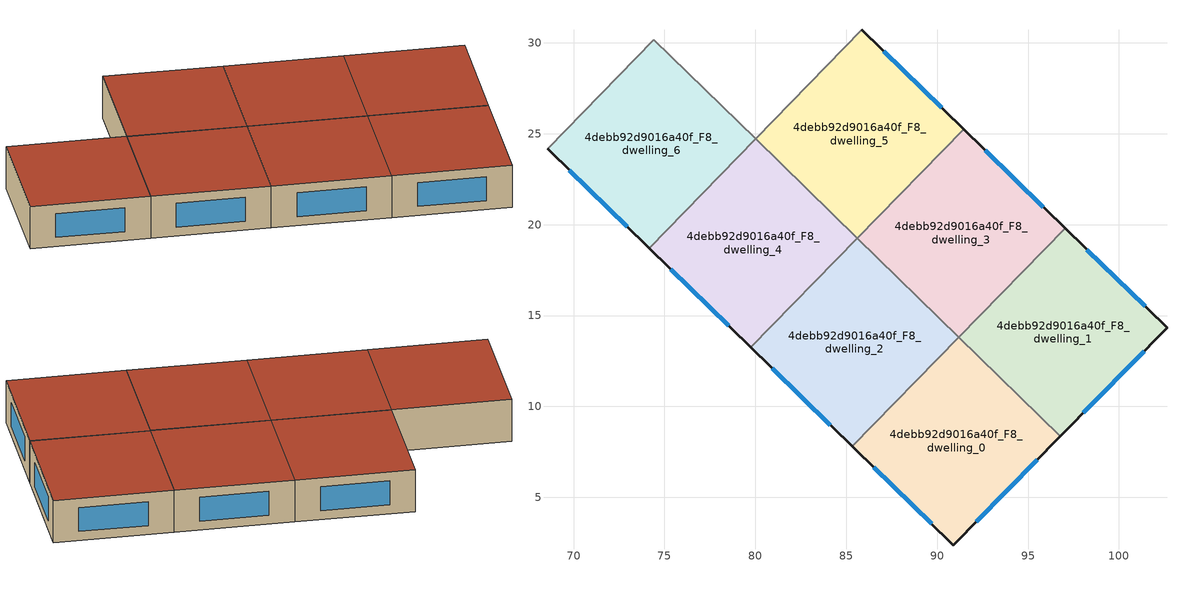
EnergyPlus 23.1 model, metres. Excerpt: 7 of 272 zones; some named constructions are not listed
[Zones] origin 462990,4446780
4debb92d9016a40f_F8_dwelling_0
 floor to 4debb92d9016a40f_F7_dwelling_0 (EU_floor_Construction): 96.78,8.37 90.88,2.38 85.32,7.81 91.19,13.82 z24
 wall outside (EU_wall_Construction): 85.32,7.81 90.88,2.38 96.78,8.37 z24:27
 wall to 4debb92d9016a40f_F8_dwelling_1 (EU_wall_Construction): 96.78,8.37 91.19,13.82 z24:27
 wall to 4debb92d9016a40f_F8_dwelling_2 (EU_wall_Construction): 91.18,13.81 85.32,7.81 z24:27
 wall to 4debb92d9016a40f_F8_dwelling_3 (EU_wall_Construction): 91.19,13.82 91.18,13.81 z24:27
 window (EU_Window_Construction): 92.15,3.66 95.51,7.08 / 86.51,6.65 89.69,3.54 z24.64:26.36
 roof outside (EU_roof_Construction): 90.88,2.38 96.78,8.37 91.19,13.82 85.32,7.81 z27
4debb92d9016a40f_F8_dwelling_1
 floor to 4debb92d9016a40f_F7_dwelling_1 (EU_floor_Construction): 102.64,14.33 96.78,8.37 91.19,13.82 97.03,19.8 z24
 wall outside (EU_wall_Construction): 96.78,8.37 102.64,14.33 97.03,19.8 z24:27
 wall to 4debb92d9016a40f_F8_dwelling_3 (EU_wall_Construction): 97.03,19.8 91.19,13.82 z24:27
 window (EU_Window_Construction): 98.03,9.64 101.39,13.05 / 101.44,15.5 98.24,18.63 z24.64:26.36
 roof outside (EU_roof_Construction): 96.78,8.37 102.64,14.33 97.03,19.8 91.19,13.82 z27
4debb92d9016a40f_F8_dwelling_2
 floor to 4debb92d9016a40f_F7_dwelling_2 (EU_floor_Construction): 91.18,13.81 85.32,7.81 79.73,13.26 85.59,19.26 z24
 wall outside (EU_wall_Construction): 79.73,13.26 85.32,7.81 z24:27
 wall to 4debb92d9016a40f_F8_dwelling_4 (EU_wall_Construction): 85.59,19.26 79.73,13.26 z24:27
 wall to 4debb92d9016a40f_F8_dwelling_3 (EU_wall_Construction): 91.18,13.81 85.59,19.26 z24:27
 window (EU_Window_Construction): 80.93,12.1 84.12,8.98 z24.64:26.36
 roof outside (EU_roof_Construction): 85.32,7.81 91.18,13.81 85.59,19.26 79.73,13.26 z27
4debb92d9016a40f_F8_dwelling_3
 floor to 4debb92d9016a40f_F7_dwelling_3 (EU_floor_Construction): 97.03,19.8 91.18,13.81 85.59,19.26 91.45,25.26 z24
 wall outside (EU_wall_Construction): 97.03,19.8 91.45,25.26 z24:27
 wall to 4debb92d9016a40f_F8_dwelling_5 (EU_wall_Construction): 91.45,25.26 85.59,19.26 z24:27
 window (EU_Window_Construction): 95.84,20.97 92.64,24.09 z24.64:26.36
 roof outside (EU_roof_Construction): 91.18,13.81 97.03,19.8 91.45,25.26 85.59,19.26 z27
4debb92d9016a40f_F8_dwelling_4
 floor to 4debb92d9016a40f_F7_dwelling_4 (EU_floor_Construction): 85.59,19.26 79.73,13.26 74.15,18.72 80.01,24.72 z24
 wall outside (EU_wall_Construction): 74.15,18.72 79.73,13.26 z24:27
 wall to 4debb92d9016a40f_F8_dwelling_6 (EU_wall_Construction): 80.01,24.72 74.15,18.72 z24:27
 wall to 4debb92d9016a40f_F8_dwelling_5 (EU_wall_Construction): 85.59,19.26 80.01,24.72 z24:27
 window (EU_Window_Construction): 75.35,17.55 78.54,14.43 z24.64:26.36
 roof outside (EU_roof_Construction): 79.73,13.26 85.59,19.26 80.01,24.72 74.15,18.72 z27
4debb92d9016a40f_F8_dwelling_5
 floor to 4debb92d9016a40f_F7_dwelling_5 (EU_floor_Construction): 91.45,25.26 85.59,19.26 80.01,24.72 85.86,30.71 z24
 wall outside (EU_wall_Construction): 91.45,25.26 85.86,30.71 z24:27
 wall to 4debb92d9016a40f_F8_dwelling_7 (EU_wall_Construction): 85.86,30.71 80.01,24.72 z24:27
 window (EU_Window_Construction): 90.25,26.43 87.06,29.55 z24.64:26.36
 roof outside (EU_roof_Construction): 85.59,19.26 91.45,25.26 85.86,30.71 80.01,24.72 z27
4debb92d9016a40f_F8_dwelling_6
 floor to 4debb92d9016a40f_F7_dwelling_6 (EU_floor_Construction): 80.01,24.72 74.15,18.72 68.56,24.17 74.42,30.17 z24
 wall outside (EU_wall_Construction): 68.56,24.17 74.15,18.72 z24:27
 wall to 4debb92d9016a40f_F8_dwelling_8 (EU_wall_Construction): 74.42,30.17 68.56,24.17 z24:27
 wall to 4debb92d9016a40f_F8_dwelling_7 (EU_wall_Construction): 74.15,18.72 80.01,24.72 74.42,30.17 z24:27
 window (EU_Window_Construction): 69.76,23 72.95,19.89 z24.64:26.36
 roof outside (EU_roof_Construction): 74.15,18.72 80.01,24.72 74.42,30.17 68.56,24.17 z27
[SCHEDULE:FILE] Column Number=1; Rows to Skip at Top=0; Number of Hours of Data=8760; Column Separator=Comma; Interpolate to Timestep=No; Minutes per Item=60; Adjust Schedule for Daylight Savings=Yes
Name | File
EU_Step8_GainSchedule_4debb92d9016a40f_F2_dwelling_2_f000 | ../../schedules/4debb92d9016a40f/4debb92d9016a40f_F2_dwelling_2_f000_gain.csv
EU_Step8_GainSchedule_4debb92d9016a40f_F2_dwelling_3_f000 | ../../schedules/4debb92d9016a40f/4debb92d9016a40f_F2_dwelling_3_f000_gain.csv
EU_Step8_GainSchedule_4debb92d9016a40f_F2_dwelling_4_f000 | ../../schedules/4debb92d9016a40f/4debb92d9016a40f_F2_dwelling_4_f000_gain.csv
EU_Step8_GainSchedule_4debb92d9016a40f_F2_dwelling_5_f000 | ../../schedules/4debb92d9016a40f/4debb92d9016a40f_F2_dwelling_5_f000_gain.csv
EU_Step8_GainSchedule_4debb92d9016a40f_F2_dwelling_6_f000 | ../../schedules/4debb92d9016a40f/4debb92d9016a40f_F2_dwelling_6_f000_gain.csv
EU_Step8_GainSchedule_4debb92d9016a40f_F2_dwelling_7_f000 | ../../schedules/4debb92d9016a40f/4debb92d9016a40f_F2_dwelling_7_f000_gain.csv
EU_Step8_GainSchedule_4debb92d9016a40f_F2_dwelling_8_f000 | ../../schedules/4debb92d9016a40f/4debb92d9016a40f_F2_dwelling_8_f000_gain.csv
EU_Step8_GainSchedule_4debb92d9016a40f_F2_dwelling_9_f000 | ../../schedules/4debb92d9016a40f/4debb92d9016a40f_F2_dwelling_9_f000_gain.csv
EU_Step8_GainSchedule_4debb92d9016a40f_F2_dwelling_10_f000 | ../../schedules/4debb92d9016a40f/4debb92d9016a40f_F2_dwelling_10_f000_gain.csv
EU_Step8_GainSchedule_4debb92d9016a40f_F2_dwelling_11_f000 | ../../schedules/4debb92d9016a40f/4debb92d9016a40f_F2_dwelling_11_f000_gain.csv
EU_Step8_GainSchedule_4debb92d9016a40f_F2_dwelling_12_f000 | ../../schedules/4debb92d9016a40f/4debb92d9016a40f_F2_dwelling_12_f000_gain.csv
EU_Step8_GainSchedule_4debb92d9016a40f_F2_dwelling_13_f000 | ../../schedules/4debb92d9016a40f/4debb92d9016a40f_F2_dwelling_13_f000_gain.csv
EU_Step8_GainSchedule_4debb92d9016a40f_F2_dwelling_14_f000 | ../../schedules/4debb92d9016a40f/4debb92d9016a40f_F2_dwelling_14_f000_gain.csv
EU_Step8_GainSchedule_4debb92d9016a40f_F2_dwelling_15_f000 | ../../schedules/4debb92d9016a40f/4debb92d9016a40f_F2_dwelling_15_f000_gain.csv
EU_Step8_GainSchedule_4debb92d9016a40f_F2_dwelling_16_f000 | ../../schedules/4debb92d9016a40f/4debb92d9016a40f_F2_dwelling_16_f000_gain.csv
EU_Step8_GainSchedule_4debb92d9016a40f_F2_dwelling_17_f000 | ../../schedules/4debb92d9016a40f/4debb92d9016a40f_F2_dwelling_17_f000_gain.csv
EU_Step8_GainSchedule_4debb92d9016a40f_F2_dwelling_18_f000 | ../../schedules/4debb92d9016a40f/4debb92d9016a40f_F2_dwelling_18_f000_gain.csv
EU_Step8_GainSchedule_4debb92d9016a40f_F2_dwelling_19_f000 | ../../schedules/4debb92d9016a40f/4debb92d9016a40f_F2_dwelling_19_f000_gain.csv
EU_Step8_GainSchedule_4debb92d9016a40f_F2_dwelling_20_f000 | ../../schedules/4debb92d9016a40f/4debb92d9016a40f_F2_dwelling_20_f000_gain.csv
EU_Step8_GainSchedule_4debb92d9016a40f_F2_dwelling_21_f000 | ../../schedules/4debb92d9016a40f/4debb92d9016a40f_F2_dwelling_21_f000_gain.csv
EU_Step8_GainSchedule_4debb92d9016a40f_F2_dwelling_22_f000 | ../../schedules/4debb92d9016a40f/4debb92d9016a40f_F2_dwelling_22_f000_gain.csv
EU_Step8_GainSchedule_4debb92d9016a40f_F2_dwelling_23_f000 | ../../schedules/4debb92d9016a40f/4debb92d9016a40f_F2_dwelling_23_f000_gain.csv
EU_Step8_GainSchedule_4debb92d9016a40f_F2_dwelling_24_f000 | ../../schedules/4debb92d9016a40f/4debb92d9016a40f_F2_dwelling_24_f000_gain.csv
EU_Step8_GainSchedule_4debb92d9016a40f_F2_dwelling_25_f000 | ../../schedules/4debb92d9016a40f/4debb92d9016a40f_F2_dwelling_25_f000_gain.csv
EU_Step8_GainSchedule_4debb92d9016a40f_F2_dwelling_26_f000 | ../../schedules/4debb92d9016a40f/4debb92d9016a40f_F2_dwelling_26_f000_gain.csv
EU_Step8_GainSchedule_4debb92d9016a40f_F2_dwelling_27_f000 | ../../schedules/4debb92d9016a40f/4debb92d9016a40f_F2_dwelling_27_f000_gain.csv
EU_Step8_GainSchedule_4debb92d9016a40f_F2_dwelling_28_f000 | ../../schedules/4debb92d9016a40f/4debb92d9016a40f_F2_dwelling_28_f000_gain.csv
EU_Step8_GainSchedule_4debb92d9016a40f_F2_dwelling_29_f000 | ../../schedules/4debb92d9016a40f/4debb92d9016a40f_F2_dwelling_29_f000_gain.csv
